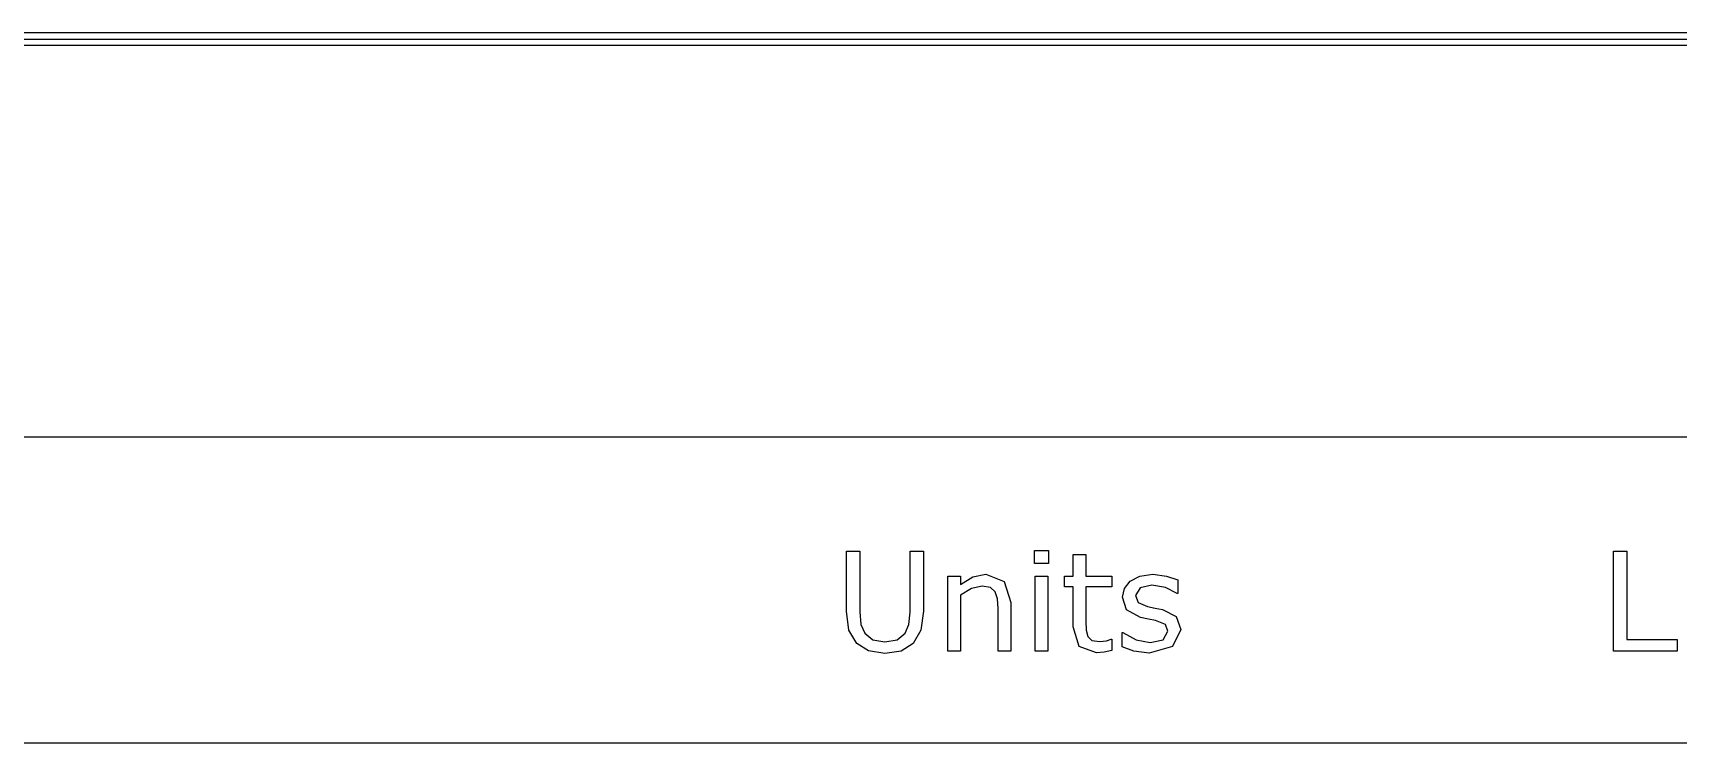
# Model space of a CAD drawing. Extents: x -1 to 182, y 89 to 480.
# Drawn here: x 27.42 to 55.85, y 140.76 to 153.04 of the extents above; entities that cross this region are included whole.
import ezdxf

# ---------------------------------------------------------------- set-up
doc = ezdxf.new("R2010")
doc.units = 0

msp = doc.modelspace()

# ---------------------------------------------------------------- linework, layer by layer
at = {"layer": 'Layer 1', "color": 7}
for points in [[(4.762494, 153.035853), (4.762494, 152.823975), (175.153946, 152.823975), (175.153946, 153.035853), (4.762494, 153.035853)], [(4.762494, 152.929914), (175.153946, 152.929914)], [(4.762494, 146.050756), (175.153946, 146.050756), (175.153946, 140.759096), (4.762494, 140.759096), (4.762494, 146.050756)], [(42.8109, 143.041892), (42.76904, 142.712856), (42.634166, 142.480314), (42.424876, 142.351251), (42.145823, 142.310558), (41.862121, 142.353579), (41.658646, 142.480314), (41.522608, 142.710528), (41.481913, 143.041892), (41.481913, 144.077893), (41.712129, 144.077893), (41.712129, 143.030276), (41.730729, 142.808186), (41.79584, 142.660522), (41.934204, 142.546592), (42.145818, 142.508201), (42.357434, 142.545428), (42.496959, 142.660522), (42.560909, 142.811678), (42.580673, 143.024456), (42.580673, 144.077893), (42.810892, 144.077893), (42.8109, 143.041892)], [(44.974718, 143.862787), (44.728222, 143.862787), (44.728222, 144.089508), (44.974718, 144.089508), (44.974718, 143.862787)], [(46.067684, 142.358236), (45.932807, 142.331513), (45.803746, 142.320929), (45.501439, 142.4279), (45.397958, 142.770906), (45.397958, 143.461573), (45.250292, 143.461573), (45.250292, 143.645273), (45.397958, 143.645273), (45.397958, 144.018494), (45.616549, 144.018494), (45.616549, 143.645273), (46.067684, 143.645273), (46.067684, 143.461573), (45.616549, 143.461573), (45.616549, 142.869728), (45.621205, 142.709284), (45.65376, 142.602313), (45.723525, 142.533707), (45.860724, 142.512805), (45.972347, 142.527886), (46.056061, 142.554636), (46.067676, 142.554636), (46.067684, 142.358236)], [(55.831921, 142.346594), (54.736643, 142.346594), (54.736643, 144.077893), (54.966859, 144.077893), (54.966859, 142.551222), (55.831921, 142.551222), (55.831921, 142.346594)], [(44.318944, 142.346594), (44.100353, 142.346594), (44.100353, 143.086077), (44.089902, 143.253505), (44.051532, 143.376774), (43.967816, 143.448847), (43.825965, 143.473188), (43.638767, 143.429003), (43.451569, 143.316211), (43.451569, 142.346594), (43.232979, 142.346594), (43.232979, 143.645353), (43.451569, 143.645353), (43.451569, 143.501181), (43.663185, 143.633711), (43.887589, 143.681389), (44.208499, 143.554654), (44.318957, 143.189555), (44.318944, 142.346594)], [(44.960774, 142.346594), (44.742184, 142.346594), (44.742184, 143.645353), (44.960774, 143.645353), (44.960774, 142.346594)], [(47.259469, 142.721005), (47.111805, 142.42917), (46.710666, 142.315214), (46.445567, 142.348949), (46.244417, 142.424514), (46.244417, 142.669862), (46.256033, 142.669862), (46.486251, 142.545455), (46.72926, 142.500105), (46.954828, 142.546619), (47.036216, 142.693118), (46.992034, 142.809376), (46.822277, 142.876818), (46.700191, 142.90116), (46.564153, 142.931375), (46.321146, 143.063931), (46.25022, 143.280202), (46.282777, 143.431358), (46.383932, 143.558093), (46.549037, 143.644135), (46.774605, 143.676679), (47.009475, 143.647628), (47.208299, 143.579022), (47.208299, 143.345315), (47.196683, 143.345315), (46.993206, 143.448794), (46.758338, 143.491815), (46.556025, 143.445301), (46.473472, 143.309279), (46.523468, 143.188338), (46.681598, 143.122087), (46.816475, 143.094173), (46.942049, 143.068509), (47.176916, 142.948758), (47.259469, 142.720847), (47.259469, 142.721005)]]:
    msp.add_lwpolyline(points, dxfattribs=at)

doc.saveas('drawing.dxf')
